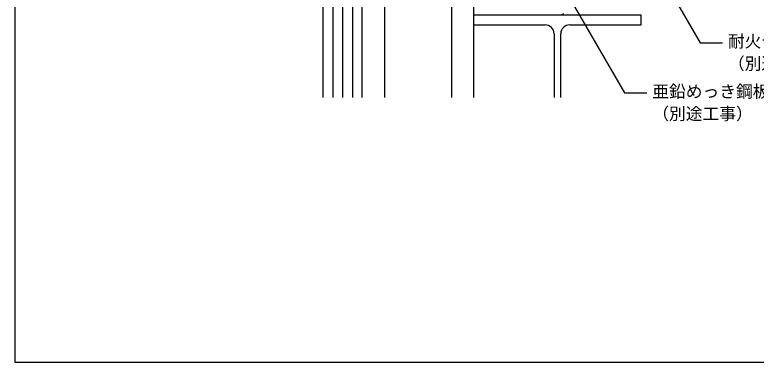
# Model space of a CAD drawing. Units: millimetres, scale not verified. Extents: x -665 to 665, y -465 to 450.
# Drawn here: x -665 to -1, y -465 to -153 of the extents above; entities that cross this region are included whole.
import ezdxf
from ezdxf.enums import TextEntityAlignment as Align

# ---------------------------------------------------------------- set-up
doc = ezdxf.new("R2010")
doc.units = ezdxf.units.MM
doc.header["$LTSCALE"] = 5
for name, color, linetype in [('0-3_線色３（緑）', 3, 'Continuous'), ('0-5_金属', 7, 'Continuous'), ('0-A_文字', 7, 'Continuous'), ('0-D_断熱・ハッチ', 4, 'Continuous'), ('F-0', 134, 'Continuous')]:
    doc.layers.add(name, color=color, linetype=linetype)
doc.styles.add('ＭＳ ゴシック', font='')
doc.styles.get('ＭＳ ゴシック').set_extended_font_data('MS Gothic')

msp = doc.modelspace()

# ---------------------------------------------------------------- linework, layer by layer
at = {"layer": '0-3_線色３（緑）'}
msp.add_line((-388.691, -227.716), (-388.691, 196.583), dxfattribs=at)
at = {"layer": '0-5_金属'}
for p, q in [((-353.691, -227.716), (-353.691, 196.583)), ((-253.691, -227.716), (-253.691, 196.583)), ((-333.691, -53.417), (-333.691, -227.716)), ((-273.691, -53.417), (-273.691, -227.716)), ((-253.691, -153.417), (-103.691, -153.417)), ((-223.491, -153.417), (-175.727, -153.417)), ((-103.691, -162.417), (-103.691, -153.417)), ((-253.691, -162.417), (-189.691, -162.417)), ((-167.691, -162.417), (-103.691, -162.417)), ((-181.691, -170.417), (-181.691, -227.716)), ((-175.691, -227.716), (-175.691, -170.417))]:
    msp.add_line(p, q, dxfattribs=at)
for centre, radius, start, end in [((-175.727, -150.417), 3, 269.9999, 324.216), ((-189.691, -170.417), 8, 0, 90), ((-167.691, -170.417), 8, 90, 180)]:
    msp.add_arc(centre, radius, start, end, dxfattribs=at)
at = {"layer": '0-A_文字'}
for p, q in [((-86.692, -116.417), (-50.896, -178.417)), ((-50.896, -178.417), (-30.896, -178.417))]:
    msp.add_line(p, q, dxfattribs=at)
msp.add_lwpolyline([(-187.95, -103.417), (-118.668, -223.417), (-98.668, -223.417)], dxfattribs=at)
at = {"layer": '0-D_断熱・ハッチ'}
for p, q in [((-379.941, 196.583), (-379.941, -227.716)), ((-371.191, 196.583), (-371.191, -227.716)), ((-362.441, 196.583), (-362.441, -227.716))]:
    msp.add_line(p, q, dxfattribs=at)
at = {"layer": 'F-0'}
for p, q in [((-665, 450), (-665, -465)), ((-665, -465), (665, -465))]:
    msp.add_line(p, q, dxfattribs=at)

# ---------------------------------------------------------------- texts
at = {"layer": '0-A_文字', "style": 'ＭＳ ゴシック'}
for s, p in [('耐火デッキプレート t=1.2以上', (-25.896, -185.917)), ('（別途工事）', (-25.896, -205.917)), ('亜鉛めっき鋼板 t=1.2以上', (-93.668, -230.917)), ('（別途工事）', (-93.668, -250.917))]:
    msp.add_text(s, height=11, dxfattribs=at).set_placement(p, align=Align.BOTTOM_LEFT)

doc.saveas('drawing.dxf')
